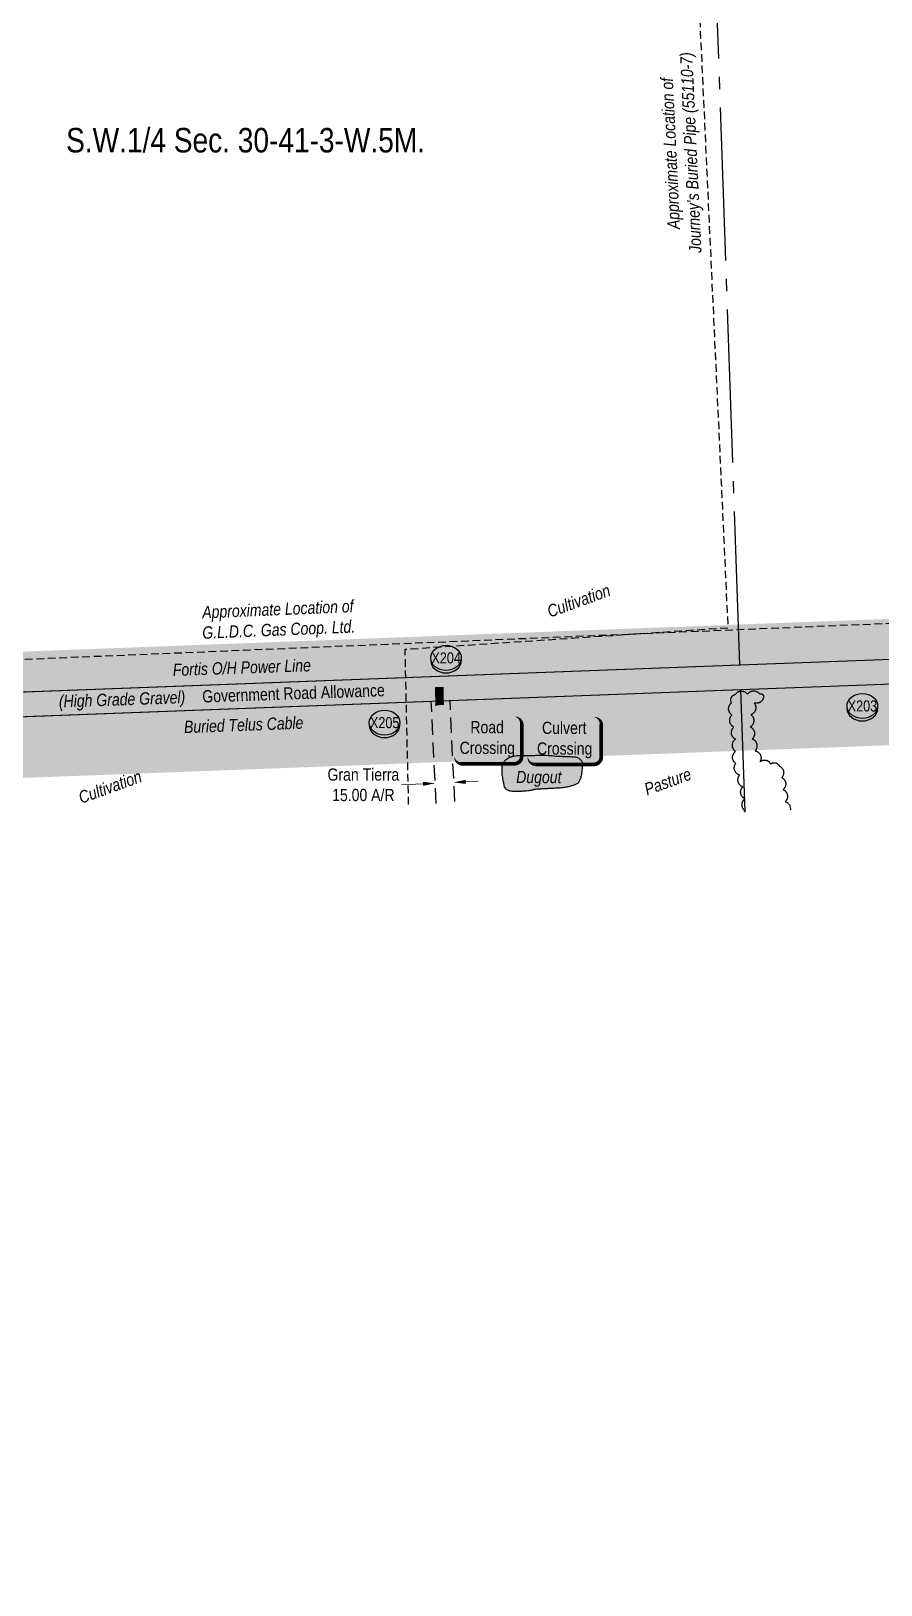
# Model space of a CAD drawing. Extents: x 670596 to 687743, y 5824540 to 5836613.
# Drawn here: x 674233 to 674926, y 5824855 to 5826122 of the extents above; entities that cross this region are included whole.
import ezdxf
from ezdxf.enums import TextEntityAlignment as Align

# ---------------------------------------------------------------- set-up
doc = ezdxf.new("R2010")
doc.units = 0
doc.header["$LTSCALE"] = 5
doc.header["$PDSIZE"] = 0.5
for name, pattern in [('0', [1, 1, 0]), ('foc-ACCESSROAD', [3.75, 2.5, -1.25]), ('foc-QUARTERLINE', [33, 25, -3, 2, -3]), ('UG_PIPE', [1.875, 1.25, -0.625])]:
    doc.linetypes.add(name, pattern=pattern)
doc.layers.get('Defpoints').update_dxf_attribs({"color": 9})
for name, color, linetype in [('AS-PIPE-UG', 44, 'UG_PIPE'), ('AS-POWER', 104, 'foc-POWER'), ('AS-ROADS', 254, 'Continuous'), ('AS-TELEPHONE', 224, 'foc-TEL'), ('AS-TELUS', 224, 'foc-TEL'), ('C-SYMBOL', 7, 'Continuous'), ('CG-NOTES', 7, 'Continuous'), ('F-AR', 190, 'foc-ACCESSROAD'), ('L-QSEC', 8, 'foc-QUARTERLINE'), ('L-ROAD-T', 7, 'Continuous'), ('L-SEC', 7, 'Continuous'), ('P-BUFFER-H 30m', 51, 'Continuous'), ('P-CROSSINGS', 250, 'Continuous'), ('T-BUSH', 110, '0'), ('T-WATER', 160, 'Continuous'), ('T-WATER-H', 133, 'Continuous'), ('T-WATER-T', 170, 'Continuous')]:
    doc.layers.add(name, color=color, linetype=linetype)
doc.layers.add('F-AR-T', color=190, linetype='Continuous', lineweight=9)
doc.layers.add('T-TEXT', color=48, linetype='Continuous', lineweight=18)
doc.layers.add('Leedale_Hutterite_Fresh_P', color=7, linetype='Continuous', plot=False)
doc.layers.add('P-PROPOSED-WL4', color=7, linetype='Continuous', true_color=0x5b5bc8)
doc.styles.add('175L', font='ARIALN.TTF', dxfattribs={"height": 20})
doc.styles.add('80', font='ARIALN.TTF', dxfattribs={"height": 10})
doc.styles.add('80CG', font='ARIALN.TTF', dxfattribs={"height": 10})
doc.styles.add('80L', font='ARIALN.TTF', dxfattribs={"height": 10})
doc.styles.add('80LS', font='ARIALNI.TTF', dxfattribs={"height": 10})
doc.styles.add('Crossing', font='ARIALN.TTF', dxfattribs={"height": 10})
doc.styles.add('foc-LtypeFont', font='ARIALN.TTF', dxfattribs={"height": 7.349999999999999})
doc.linetypes.add('foc-POWER', pattern='A,6,-1,["P",foc-LtypeFont,S=0.2,R=0,X=-0.625,Y=-0.75],-1.239999999999999,4', length=12.24)
doc.linetypes.add('foc-POWER-NOLINE', pattern='A,0,-4,["P",foc-LtypeFont,S=0.2,R=0,X=-0.625,Y=-0.75],-8.24', length=12.24)
doc.linetypes.add('foc-TEL', pattern='A,2,-1,["T",foc-LtypeFont,S=0.2,R=0,X=-0.425,Y=-0.75],-1.239999999999999,8', length=12.24)
doc.linetypes.add('foc-TEL-NOLINE', pattern='A,0,-2,["T",foc-LtypeFont,S=0.2,R=0,X=-0.425,Y=-0.75],-10.24', length=12.24)
doc.dimstyles.new('Compass 5 000', dxfattribs={"dimscale": 5, "dimtxt": 9, "dimasz": 2, "dimexe": 0.2, "dimexo": 0.0625, "dimgap": 0.5, "dimtad": 0, "dimtih": 1, "dimtoh": 1, "dimzin": 0, "dimdsep": 46, "dimtxsty": '80CG', "dimcen": 0.1, "dimse1": 1, "dimse2": 1, "dimclrd": 256, "dimclrt": 256, "dimaunit": 1, "dimadec": 4, "dimazin": 0, "dimtfac": 0.06, "dimtofl": 0, "dimtmove": 0, "dimatfit": 1, "dimfxl": 0.2, "dimtolj": 1, "dimtzin": 0, "dimlwd": -1, "dimarcsym": 0})

# ---------------------------------------------------------------- blocks, each defined once
blk = doc.blocks.new('*U913')
h = blk.add_hatch(color=59)
edge = h.paths.add_edge_path()
edge.add_line((-21.49999999999998, -20), (21.49999999999998, -20))
edge.add_arc((21.49999999999998, -13.99999999999999), 6.000000000000007, 269.9999999999999, 359.9999999999999)
edge.add_line((27.49999999999999, -14), (27.49999999999999, 12.5))
edge.add_arc((21.49999999999998, 12.49999999999999), 6.000000000000007, 6.785183320455494e-14, 90.00000000000007)
edge.add_line((21.49999999999998, 18.5), (-21.49999999999998, 18.5))
edge.add_arc((-21.49999999999998, 12.49999999999999), 6.000000000000007, 89.99999999999993, 179.9999999999999)
edge.add_line((-27.49999999999999, 12.5), (-27.49999999999999, -14))
edge.add_arc((-21.49999999999998, -13.99999999999999), 6.000000000000007, 180, 270.0000000000001)
at = {"color": 1, "flags": 128}
blk.add_lwpolyline([(-38.97462126264854, 31.69500279884, 0, 7.5, 0), (-2.045916148710446e-15, -3.118726811324911e-15, 0, 0, 0)], format="xyseb", dxfattribs=at)
blk.add_lwpolyline([(-21.49999999999998, -20, 3, 3, 0), (21.49999999999998, -20, 3, 3, 0.4142135623730951), (27.49999999999999, -14, 3, 3, 0), (27.49999999999999, 12.5, 3, 0, 0.4142135623730951), (21.49999999999998, 18.5, 0, 0, 0), (-21.49999999999998, 18.5, 0, 0, 0.4142135623730951), (-27.49999999999999, 12.5, 0, 0, 0), (-27.49999999999999, -14, 0, 3, 0.4142135623730951)], format="xyseb", close=True, dxfattribs=at)
at = {"color": 1, "style": '80'}
blk.add_attdef('ENTER_TEXT_001', (-36.68144611186905, -4.993178717598909), '', height=10, dxfattribs=at)
blk = doc.blocks.new('*U487')
h = blk.add_hatch(color=254)
edge = h.paths.add_edge_path()
edge.add_line((-23.99999999999998, -20), (23.99999999999998, -20))
edge.add_arc((23.99999999999998, -14), 6, 270, 360)
edge.add_line((29.99999999999998, -14), (29.99999999999998, 12.5))
edge.add_arc((23.99999999999998, 12.5), 6, 0, 90)
edge.add_line((23.99999999999998, 18.5), (-23.99999999999998, 18.5))
edge.add_arc((-23.99999999999998, 12.5), 6, 90, 180)
edge.add_line((-29.99999999999998, 12.5), (-29.99999999999998, -14))
edge.add_arc((-23.99999999999998, -14), 6, 180, 270)
at = {"color": 160, "flags": 128}
blk.add_lwpolyline([(-23.99999999999998, -20, 3, 3, 0), (23.99999999999998, -20, 3, 3, 0.414213562373095), (29.99999999999998, -14, 3, 3, 0), (29.99999999999998, 12.5, 3, 0, 0.414213562373095), (23.99999999999998, 18.5, 0, 0, 0), (-23.99999999999998, 18.5, 0, 0, 0.414213562373095), (-29.99999999999998, 12.5, 0, 0, 0), (-29.99999999999998, -14, 0, 3, 0.414213562373095)], format="xyseb", close=True, dxfattribs=at)
at = {"color": 160, "style": '80'}
blk.add_attdef('ENTER_TEXT_001', (-26.84515688949523, -4.918144611186903), '', height=10, dxfattribs=at)
blk = doc.blocks.new('*D777')
at = {"layer": 'Defpoints', "color": 0, "transparency": 16777216}
for p in [(674562.6160833843, 5825509.252634093), (674562.6368004298, 5825508.808200223), (674577.5998130848, 5825509.951092585)]:
    blk.add_point(p, dxfattribs=at)
at = {"layer": 'F-AR-T', "transparency": 16777216}
for p, q in [((674552.6476472961, 5825508.342561229), (674535.2721912218, 5825507.5326137)), ((674587.609683264, 5825509.972297709), (674597.5988363975, 5825510.437936705))]:
    blk.add_line(p, q, dxfattribs=at)
for points in [[(674552.5700407971, 5825510.007420085), (674552.7252537953, 5825506.677702374), (674562.6368004298, 5825508.808200223)], [(674587.5320767649, 5825511.637156566), (674587.6872897631, 5825508.307438854), (674577.6205301303, 5825509.506658715)]]:
    blk.add_solid(points, dxfattribs=at)
at = {"layer": 'F-AR-T', "transparency": 16777216, "insert": (674504.0580029543, 5825507.5326137), "char_height": 10, "attachment_point": 5, "style": '80CG'}
blk.add_mtext('\\A1;Gran Tierra\\P15.00 A/R', dxfattribs=at)
blk = doc.blocks.new('xing2')
h = blk.add_hatch(color=50)
h.dxf.hatch_style = 1
edge = h.paths.add_edge_path()
edge.add_ellipse((0, 0), major_axis=(-12.5, 0), ratio=0.8162973455633619, start_angle=0, end_angle=360)
h = blk.add_hatch(color=250)
h.dxf.hatch_style = 1
edge = h.paths.add_edge_path()
edge.add_ellipse((0, -2.047489049626165), major_axis=(-12.5, 0), ratio=0.8162973455633619, start_angle=0, end_angle=180)
edge.add_line((12.5, -2.047489049626165), (12.5, 0))
edge.add_ellipse((0, 0), major_axis=(-12.5, 0), ratio=0.8162973455633619, start_angle=0, end_angle=180, ccw=False)
edge.add_line((-12.5, 0), (-12.5, -2.047489049626165))
at = {"color": 250}
blk.add_ellipse((0, 0), major_axis=(-12.5, 0), ratio=0.8162973455633619, dxfattribs=at)
blk.add_ellipse((0, -2.047489049626165), major_axis=(-12.5, 0), ratio=0.8162973455633619, start_param=0, end_param=3.141592653589793, dxfattribs=at)
at = {"color": 250, "style": 'Crossing'}
blk.add_attdef('CROSSING', text='', height=9, dxfattribs=at).set_placement((0.08916442567715421, 0.0199513138486509), align=Align.MIDDLE_CENTER)
at = {"color": 250, "style": 'Crossing', "flags": 1}
for tag, p in [('OWNER', (0.08916442567715421, -12.49201765665748)), ('DESCRIPTION', (0.08916442567715421, -25.770021277247)), ('LOCATION', (0.08916442567715421, -39.30337514164421)), ('DWG_REF', (0.08916442567715421, -52.83672900604233))]:
    blk.add_attdef(tag, text='', height=9, dxfattribs=at).set_placement(p, align=Align.MIDDLE_CENTER)

msp = doc.modelspace()

# ---------------------------------------------------------------- hatches: boundary and pattern name
at = {"layer": 'P-BUFFER-H 30m'}
h = msp.add_hatch(color=256, dxfattribs=at)
h.dxf.hatch_style = 1
edge = h.paths.add_edge_path()
edge.add_line((677190.8804809288, 5826034.364196857), (676987.8400782319, 5826027.224889108))
edge.add_line((676987.8400782319, 5826027.224889108), (676988.3507168845, 5826011.208282362))
edge.add_arc((676938.3823056491, 5826009.615198222), 49.99380000023535, -120.52104744626439, 1.8260754748254726, ccw=False)
edge.add_line((676912.9927120588, 5825966.548406191), (676909.9340709371, 5825968.351597266))
edge.add_arc((676935.3236645277, 5826011.418389297), 49.99380000083318, 181.8260754748169, 239.4789525533908, ccw=False)
edge.add_line((676885.3552532921, 5826009.825305157), (676883.2220057723, 5826076.736390817))
edge.add_arc((676933.1904170058, 5826078.329474955), 49.9937999983143, 92.0138048504997, 181.8260754727598, ccw=False)
edge.add_line((676931.4336204253, 5826128.292398249), (677186.7816153753, 5826137.270945847))
edge.add_line((677186.7816153753, 5826137.270945847), (677172.574498836, 5826493.956998709))
edge.add_arc((677222.5286888516, 5826495.946717557), 49.99380042781332, 182.2172358071159, 182.2809350214778, ccw=False)
edge.add_line((677172.5723176165, 5826494.012537048), (677161.5759870582, 5826778.027777437))
edge.add_arc((677211.532357861, 5826779.961958033), 49.99379999927343, 133.3220099688192, 182.2172359265373, ccw=False)
edge.add_line((677177.2317179876, 5826816.33290994), (677158.549569825, 5827298.558739234))
edge.add_line((677158.549569825, 5827298.558739234), (677123.3278614666, 5828102.040965809))
edge.add_line((677123.3278614666, 5828102.040965809), (677088.028748123, 5828904.380935578))
edge.add_arc((677137.974234793, 5828906.578297582), 49.99380000040178, 92.09452760875541, 182.5191151791653, ccw=False)
edge.add_line((677136.1470483202, 5828956.53869618), (677941.6879508107, 5828985.999498769))
edge.add_line((677941.6879508107, 5828985.999498769), (678795.3902787333, 5829017.43004334))
edge.add_arc((678838.0138609824, 5828991.303231927), 49.99379999916208, 92.1786548630281, 148.4931142227139, ccw=False)
edge.add_line((678836.1133197733, 5829041.260893816), (679095.9397295007, 5829051.145479688))
edge.add_line((679095.9397295007, 5829051.145479688), (679103.0377456074, 5829053.866932841))
edge.add_arc((679120.93546327, 5829007.186618567), 49.99379999770464, 92.18665993848322, 110.97734287237219, ccw=False)
edge.add_line((679119.0279422487, 5829057.144014434), (679561.0690634183, 5829074.022450952))
edge.add_arc((679566.8769531734, 5829024.367154607), 49.99380000101343, 92.1953972546412, 96.67124038566112, ccw=False)
edge.add_line((679564.9618139244, 5829074.324259008), (680316.8067394629, 5829103.146740815))
edge.add_line((680316.8067394629, 5829103.146740815), (680289.0287524462, 5829852.071255763))
edge.add_line((680289.0287524462, 5829852.071255763), (680264.0539601898, 5830522.758450821))
edge.add_arc((680314.0131344914, 5830524.618811329), 49.99379999675961, 133.2580564013819, 182.1325728501446, ccw=False)
edge.add_line((680279.7531132465, 5830561.028026954), (680276.1957078535, 5830656.553154374))
edge.add_line((680276.1957078535, 5830656.553154374), (680246.2125682475, 5831460.205680083))
edge.add_line((680246.2125682475, 5831460.205680083), (680215.3506607822, 5832284.366377101))
edge.add_arc((680265.3094459989, 5832286.237157142), 49.99379999845644, 92.1486262944868, 182.1445225585416, ccw=False)
edge.add_line((680263.43508773, 5832336.195808237), (681068.8770913476, 5832366.414536078))
edge.add_line((681068.8770913476, 5832366.414536078), (681821.4006106888, 5832394.715976526))
edge.add_line((681821.4006106888, 5832394.715976526), (681805.5984908852, 5832816.244075933))
edge.add_arc((681855.5571990293, 5832818.116913099), 49.99380000031443, 143.1131917431615, 182.1468817975064, ccw=False)
edge.add_line((681815.5710140482, 5832848.124996162), (681834.7319575336, 5832873.657217894))
edge.add_arc((681874.7181425142, 5832843.649134831), 49.99379999989645, 2.145927336964519, 143.1131917428412, ccw=False)
edge.add_line((681924.6768818494, 5832845.521139761), (681941.4012525458, 5832399.193001022))
edge.add_line((681941.4012525458, 5832399.193001022), (682694.7046213544, 5832426.985183655))
edge.add_line((682694.7046213544, 5832426.985183655), (683448.0593631715, 5832454.840189478))
edge.add_line((683448.0593631715, 5832454.840189478), (683412.2190721737, 5833411.236946976))
edge.add_arc((683462.1778053935, 5833413.109115114), 49.9938000001992, 133.5622716260726, 182.1461145137379, ccw=False)
edge.add_line((683427.7249511557, 5833449.335912838), (683406.046508811, 5834013.773954656))
edge.add_line((683406.046508811, 5834013.773954656), (683375.9157095338, 5834817.728394403))
edge.add_line((683375.9157095338, 5834817.728394403), (683345.9769720432, 5835624.469940008))
edge.add_arc((683395.9363817504, 5835626.323968095), 49.99380000002244, 92.2874280629639, 182.1253105176608, ccw=False)
edge.add_line((683393.9410018761, 5835676.277931877), (684197.2898973346, 5835708.36720161))
edge.add_line((684197.2898973346, 5835708.36720161), (684908.4665569164, 5835736.779614375))
edge.add_line((684908.4665569164, 5835736.779614375), (684942.3609480461, 5835811.073273954))
edge.add_arc((684987.8448597557, 5835790.322519415), 49.99379999903799, 65.13145555306909, 155.4764919075257, ccw=False)
edge.add_line((685008.8691414252, 5835835.680645684), (685028.6674978568, 5835826.503762593))
edge.add_arc((685007.6432161885, 5835781.145636323), 49.99379999919473, -16.068914394252715, 65.13145555484948, ccw=False)
edge.add_line((685055.6837318634, 5835767.307685168), (685044.6581673055, 5835729.030789898))
edge.add_line((685044.6581673055, 5835729.030789898), (685314.6884337378, 5835739.386260556))
edge.add_arc((685316.6042525291, 5835689.429182211), 49.99379999981374, 34.222356411706926, 92.19617662151978, ccw=False)
edge.add_line((685357.9421855058, 5835717.545998098), (685598.0179538922, 5835364.581563503))
edge.add_line((685598.0179538922, 5835364.581563503), (685834.7504314238, 5835370.452297323))
edge.add_arc((685835.9898476929, 5835320.473863116), 49.99380000023381, 2.198313207829017, 91.42058810459667, ccw=False)
edge.add_line((685885.9468545618, 5835322.391544829), (685911.1915576167, 5834664.748623219))
edge.add_line((685911.1915576167, 5834664.748623219), (686635.7704043548, 5834691.532356042))
edge.add_line((686635.7704043548, 5834691.532356042), (686625.9926963131, 5834943.667361042))
edge.add_line((686625.9926963131, 5834943.667361042), (686625.6034464774, 5834953.704836996))
edge.add_arc((686675.5596969487, 5834955.642123058), 49.99379999997503, 92.28887452050111, 182.2207976408811, ccw=False)
edge.add_line((686673.563055965, 5835005.596036451), (687058.3659113237, 5835020.97647613))
edge.add_arc((687098.5545669943, 5834991.240101201), 49.99380000066553, 92.51271520238419, 143.5015347609716, ccw=False)
edge.add_line((687096.3627839483, 5835041.185833007), (687099.3595278569, 5835041.317339993))
edge.add_arc((687101.5513109004, 5834991.371608186), 49.99380000256271, 2.5127152038153895, 92.51271519935818, ccw=False)
edge.add_line((687151.4970427067, 5834993.563391233), (687152.4464369555, 5834971.928863783))
edge.add_arc((687102.5007051491, 5834969.737080734), 49.99380000164975, -87.48749154816238, 2.512715205947984, ccw=False)
edge.add_line((687104.6923079671, 5834919.791341019), (687096.4293126514, 5834919.428763471))
edge.add_arc((687094.2377107601, 5834969.37450309), 49.99379986540583, 272.28887346647775, 272.5125073956652, ccw=False)
edge.add_line((687096.2343508195, 5834919.420589795), (686730.5644227695, 5834904.804886732))
edge.add_line((686730.5644227695, 5834904.804886732), (686741.0095050527, 5834635.460490009))
edge.add_arc((686691.05325458, 5834633.523203942), 49.99380000155142, -87.77920235092552, 2.220797646151823, ccw=False)
edge.add_line((686692.9905406494, 5834583.566953469), (686662.1708520589, 5834582.371776638))
edge.add_arc((686660.2335659824, 5834632.328027107), 49.993799998436, 247.18295690103, 272.2207976573724, ccw=False)
edge.add_line((686640.8464810272, 5834586.246349889), (686635.5675002821, 5834588.467277046))
edge.add_line((686635.5675002821, 5834588.467277046), (685862.1137111452, 5834559.876903853))
edge.add_arc((685860.2669739408, 5834609.836583599), 49.99380000099103, 182.1983132067573, 272.1169490162134, ccw=False)
edge.add_line((685810.3099670717, 5834607.918901887), (685785.0407420208, 5835266.200639391))
edge.add_line((685785.0407420208, 5835266.200639391), (685571.6881295895, 5835260.909703347))
edge.add_arc((685570.4487133214, 5835310.888137554), 49.99380000021073, 214.2223564129646, 271.42058810352967, ccw=False)
edge.add_line((685529.1107803453, 5835282.771321665), (685289.297665682, 5835635.349597247))
edge.add_line((685289.297665682, 5835635.349597247), (685002.2255493896, 5835624.340583656))
edge.add_line((685002.2255493896, 5835624.340583656), (684975.4307748425, 5835623.270117534))
edge.add_arc((684973.4350867369, 5835673.224069004), 49.99380000004176, 229.8379582817899, 272.2877815956027, ccw=False)
edge.add_line((684941.1915087594, 5835635.017633451), (684201.4007238897, 5835605.462049946))
edge.add_line((684201.4007238897, 5835605.462049946), (683450.8530729626, 5835575.48189295))
edge.add_line((683450.8530729626, 5835575.48189295), (683478.8314097072, 5834821.566028071))
edge.add_line((683478.8314097072, 5834821.566028071), (683508.9597258829, 5834017.677363908))
edge.add_line((683508.9597258829, 5834017.677363908), (683532.1915619628, 5833412.794458669))
edge.add_arc((683482.2345943314, 5833410.875755069), 49.99379999995887, -46.495354788506916, 2.199485212504726, ccw=False)
edge.add_line((683516.6509952986, 5833374.614324003), (683552.9598423014, 5832405.71416794))
edge.add_arc((683503.0011090818, 5832403.841999803), 49.99380000008286, -87.88247491693062, 2.146114513742873, ccw=False)
edge.add_line((683504.8483485939, 5832353.882338628), (682698.5058997488, 5832324.068132591))
edge.add_line((682698.5058997488, 5832324.068132591), (681892.2713750014, 5832294.323121213))
edge.add_arc((681890.4281704917, 5832344.28293142), 49.99380000310763, 264.0564450952953, 272.1128975843043, ccw=False)
edge.add_arc((681876.3416856104, 5832343.751338695), 49.99379123082461, 272.1539470952598, 280.2658647043726, ccw=False)
edge.add_line((681878.2206829764, 5832293.792870639), (681072.7430562018, 5832263.499894642))
edge.add_line((681072.7430562018, 5832263.499894642), (680320.2486431507, 5832235.267664449))
edge.add_line((680320.2486431507, 5832235.267664449), (680349.1279229098, 5831464.052608143))
edge.add_line((680349.1279229098, 5831464.052608143), (680379.1114616329, 5830660.389395101))
edge.add_line((680379.1114616329, 5830660.389395101), (680384.1821018971, 5830524.230174452))
edge.add_arc((680334.2229329881, 5830522.369669035), 49.99380000044761, -46.742123015459015, 2.132739039330204, ccw=False)
edge.add_line((680368.4828402228, 5830485.960346125), (680391.9449242785, 5829855.896258929))
edge.add_line((680391.9449242785, 5829855.896258929), (680421.6849619369, 5829054.072756211))
edge.add_arc((680371.7255148669, 5829052.219735185), 49.99380000027605, -87.80460273545219, 2.1241555741411275, ccw=False)
edge.add_line((680373.6406541246, 5829002.262630784), (679575.7986518892, 5828971.676820052))
edge.add_arc((679569.97741778, 5829021.330553777), 49.99380000920783, 272.1866600040701, 276.68663828273515, ccw=False)
edge.add_line((679571.8849388589, 5828971.373157901), (679131.7196288949, 5828954.566345371))
edge.add_line((679131.7196288949, 5828954.566345371), (679124.6180614812, 5828951.84353061))
edge.add_arc((679106.7203438181, 5828998.523844884), 49.99379999787134, 272.17865485293623, 290.97734287287045, ccw=False)
edge.add_line((679108.6208850183, 5828948.566182995), (678884.6317231485, 5828940.044954888))
edge.add_arc((678841.9738664721, 5828966.115768113), 49.99380000025629, 272.1084919261836, 328.56835824806956, ccw=False)
edge.add_line((678843.8132294046, 5828916.155816327), (677945.4648178057, 5828883.081549651))
edge.add_line((677945.4648178057, 5828883.081549651), (677193.2629791098, 5828855.571498886))
edge.add_line((677193.2629791098, 5828855.571498886), (677226.2159118258, 5828106.559611387))
edge.add_line((677226.2159118258, 5828106.559611387), (677261.4438908768, 5827302.934352148))
edge.add_arc((677211.4980557177, 5827300.744910261), 49.9938006709377, 2.2186144612774115, 2.5100294866941795, ccw=False)
edge.add_line((677261.4543806409, 5827302.680292831), (677281.716245678, 5826779.678623745))
edge.add_arc((677231.7599214221, 5826777.743241201), 49.99380000313408, -46.67947833548982, 2.2186144610196266, ccw=False)
edge.add_line((677266.0596165219, 5826741.371398317), (677275.4813017863, 5826498.026385084))
edge.add_line((677275.4813017863, 5826498.026385084), (677306.8265570115, 5825711.067586553))
edge.add_line((677306.8265570115, 5825711.067586553), (677315.4714988866, 5825699.600924448))
edge.add_arc((677275.5516906457, 5825669.504596615), 49.99380000570915, 1.9884116911886736, 37.01335822943719, ccw=False)
edge.add_line((677325.5153876417, 5825671.239249744), (677327.4166101103, 5825616.477809747))
edge.add_arc((677277.4529131183, 5825614.743156615), 49.99380000159369, -88.09994367683862, 1.988411694546187, ccw=False)
edge.add_line((677279.1105155938, 5825564.776844037), (677258.016187183, 5825564.077052337))
edge.add_arc((677256.358584709, 5825614.043364914), 49.99380000065875, 181.9899797795944, 271.9000563214632, ccw=False)
edge.add_line((677206.3949352117, 5825612.307344364), (677206.1559706131, 5825619.184880148))
edge.add_line((677206.1559706131, 5825619.184880148), (676448.533593389, 5825593.111541637))
edge.add_line((676448.533593389, 5825593.111541637), (675621.6057719105, 5825565.446610208))
edge.add_line((675621.6057719105, 5825565.446610208), (674813.8111490574, 5825535.401462504))
edge.add_line((674813.8111490574, 5825535.401462504), (674006.0721404072, 5825504.830373805))
edge.add_line((674006.0721404072, 5825504.830373805), (673985.9665052483, 5825504.069421399))
edge.add_arc((673984.0757076475, 5825554.027453082), 49.99380006697655, 271.8479045362655, 272.16748008653553, ccw=False)
edge.add_line((673985.6878290881, 5825504.059652354), (673184.7026517789, 5825478.217304553))
edge.add_line((673184.7026517789, 5825478.217304553), (672384.0685141787, 5825452.35252918))
edge.add_line((672384.0685141787, 5825452.35252918), (672364.0284384795, 5825451.705127283))
edge.add_line((672364.0284384795, 5825451.705127283), (671562.2552382208, 5825423.566951888))
edge.add_line((671562.2552382208, 5825423.566951888), (671405.7156180537, 5825418.102133894))
edge.add_line((671405.7156180537, 5825418.102133894), (671360.4740762493, 5825352.877993526))
edge.add_line((671360.4740762493, 5825352.877993526), (671368.4304930212, 5825306.564644086))
edge.add_line((671368.4304930212, 5825306.564644086), (671377.8639585739, 5825268.224871074))
edge.add_line((671377.8639585739, 5825268.224871074), (671395.7984005411, 5825272.309791232))
edge.add_arc((671406.9011097403, 5825223.564433639), 49.99379999951159, 6.188841273271009, 102.83133203417083, ccw=False)
edge.add_line((671456.6035448087, 5825228.954052057), (671457.8415193033, 5825217.537595057))
edge.add_line((671457.8415193033, 5825217.537595057), (671465.0547432953, 5825159.957371482))
edge.add_line((671465.0547432953, 5825159.957371482), (671491.7121325003, 5825126.618281857))
edge.add_arc((671452.66560341, 5825095.397317675), 49.99380000021132, 1.3091926343059868, 38.64525765748152, ccw=False)
edge.add_line((671502.6463528518, 5825096.539562705), (671503.5232328062, 5825058.170284533))
edge.add_arc((671453.5424833649, 5825057.028039503), 49.99379999983714, -32.60195663096971, 1.3091926343183218, ccw=False)
edge.add_line((671495.658960158, 5825030.091402353), (671398.3099548325, 5824877.882457312))
edge.add_arc((671356.1934780393, 5824904.819094462), 49.99379999988853, 193.7273876631929, 327.3980433691022, ccw=False)
edge.add_arc((671355.0901835654, 5824908.661962905), 49.99381142199702, 147.3980158703505, 198.3106756711487, ccw=False)
edge.add_line((671312.9737100782, 5824935.598626423), (671400.1933682589, 5825071.969944385))
edge.add_line((671400.1933682589, 5825071.969944385), (671400.0947135057, 5825076.286740148))
edge.add_line((671400.0947135057, 5825076.286740148), (671375.283485024, 5825107.316927075))
edge.add_arc((671414.3300141079, 5825138.537891256), 49.9937999940473, 187.1403940578782, 218.6452576603968, ccw=False)
edge.add_line((671364.7239384755, 5825132.323609462), (671361.4009305264, 5825158.849825878))
edge.add_line((671361.4009305264, 5825158.849825878), (671349.9518265205, 5825156.242068364))
edge.add_arc((671338.8491173235, 5825204.987425959), 49.99380000083649, 193.8229906482681, 282.831332031225, ccw=False)
edge.add_line((671290.3032134012, 5825193.042751375), (671268.000625006, 5825283.685598579))
edge.add_arc((671319.4596445936, 5825296.347042568), 52.99380021096017, 189.7479906476479, 193.8229906484293, ccw=False)
edge.add_line((671267.2309690022, 5825287.37440044), (671255.5108952796, 5825355.595546384))
edge.add_arc((671307.739570673, 5825364.568188477), 52.99380000977771, 145.2535906554366, 189.7479906461871, ccw=False)
edge.add_line((671264.1954842594, 5825394.771754126), (671336.2351846354, 5825498.630449963))
edge.add_arc((671377.3142230674, 5825470.136720127), 49.99379999987853, 91.99939063574249, 145.2535906526595, ccw=False)
edge.add_line((671375.56999599, 5825520.100083808), (671558.6523416395, 5825526.491510663))
edge.add_line((671558.6523416395, 5825526.491510663), (672360.4859280474, 5825554.631806166))
edge.add_arc((672362.2393772946, 5825504.668765158), 49.99380012542721, 91.85035024035119, 92.00996624192481, ccw=False)
edge.add_line((672360.6251229485, 5825554.636497085), (672380.7431683653, 5825555.28642947))
edge.add_line((672380.7431683653, 5825555.28642947), (673181.37943923, 5825581.151273713))
edge.add_line((673181.37943923, 5825581.151273713), (673982.2274373757, 5825606.989195724))
edge.add_line((673982.2274373757, 5825606.989195724), (674002.1769675586, 5825607.744286284))
edge.add_line((674002.1769675586, 5825607.744286284), (674809.948702986, 5825638.316602957))
edge.add_line((674809.948702986, 5825638.316602957), (675617.8823731957, 5825668.366912764))
edge.add_arc((675619.7405585845, 5825618.4076575), 49.99380000953518, 91.91611826187881, 92.13007831188071, ccw=False)
edge.add_line((675618.068948932, 5825668.373503441), (676445.0421715702, 5825696.039930785))
edge.add_line((676445.0421715702, 5825696.039930785), (677203.3168126083, 5825722.13574103))
edge.add_line((677203.3168126083, 5825722.13574103), (677190.8804809288, 5826034.364196857))
at = {"layer": 'P-PROPOSED-WL4'}
h = msp.add_hatch(color=256, dxfattribs=at)
h.dxf.hatch_style = 1
h.paths.add_polyline_path([(671375.180389568, 5825467.060400215), (671378.9220372814, 5825467.191021588), (671560.5017887328, 5825473.529992756), (672362.3445975522, 5825501.670611061), (672382.4542885044, 5825502.320261898), (673183.090530456, 5825528.185105211), (673984.0757077652, 5825554.027453013), (674004.1813429255, 5825554.788405418), (674811.9529623858, 5825585.360717704), (675619.8408676338, 5825615.409334957), (676446.8140902722, 5825643.075762304), (677254.3841733725, 5825670.86803558), (677256.3585847087, 5825614.043364907), (677277.4529131198, 5825614.74315661), (677275.5516906512, 5825669.504596611), (677257.4946191716, 5825693.45551962), (677225.526006158, 5826496.064434656), (677214.6457909457, 5826777.080626628), (677231.7599214251, 5826777.743241197), (677211.498056388, 5827300.744910282), (677176.2704251561, 5828104.362249377), (677141.10378636, 5828903.691120306), (677943.6254548731, 5828933.041501428), (678736.317955272, 5828962.225861094), (678736.2596896065, 5828965.225376211), (677943.5151372834, 5828936.039100161), (677137.9742347926, 5828906.578297576), (677173.273695956, 5828104.230407654), (677208.500972243, 5827300.62116475), (677228.6464162258, 5826780.624569818), (677211.5323578618, 5826779.961958027), (677222.5286884201, 5826495.946717634), (677254.5347029013, 5825692.398795607), (677272.5867097859, 5825668.454590279), (677274.3554782164, 5825617.641679216), (677259.2527711317, 5825617.140842062), (677257.2782244002, 5825673.969409478), (676446.7137812529, 5825646.074084852), (675619.7405586146, 5825618.407657505), (674811.8395004676, 5825588.358571334), (674004.067881007, 5825557.786259047), (673983.9789684906, 5825557.025892859), (673182.9936649043, 5825531.18354098), (672382.3574229527, 5825505.31869767), (672362.2393775359, 5825504.668765282), (671560.3965687163, 5825476.528146978), (671377.3142230668, 5825470.136720121)])
at = {"layer": 'T-WATER-H'}
h = msp.add_hatch(color=256, dxfattribs=at)
h.dxf.hatch_style = 1
edge = h.paths.add_edge_path()
edge.add_arc((674620.4621536306, 5825523.170952749), 3.116435109986924, 154.1652261624008, 180.0000000342448, ccw=False)
edge.add_arc((674626.7884445044, 5825520.107966037), 10.14522190597165, 139.9309610197992, 154.1652261310855, ccw=False)
edge.add_arc((674630.1935975245, 5825517.243704329), 14.59483562155027, 132.3798889719988, 139.9309610203414, ccw=False)
edge.add_arc((674626.9376155348, 5825520.811974077), 9.764311042573466, 123.1447528665949, 132.3798889078494, ccw=False)
edge.add_arc((674633.4320862177, 5825510.866465429), 21.64249658214484, 117.4601035953383, 123.14475286591701, ccw=False)
edge.add_arc((674625.6850953833, 5825525.773631014), 4.842512868789782, 105.4252034167998, 117.4601037966992, ccw=False)
edge.add_arc((674631.3645086105, 5825505.190021282), 26.19528140587831, 102.79655437941881, 105.42520340717789, ccw=False)
edge.add_arc((674632.6056155412, 5825499.725747772), 31.79872957651255, 100.41076257682738, 102.7965544018989, ccw=False)
edge.add_arc((674642.1944058067, 5825447.535754575), 84.86227910600861, 98.74098945698921, 100.4107625752448, ccw=False)
edge.add_arc((674629.769548797, 5825528.345869333), 3.102559691275246, 89.99999999785013, 98.74098987372253, ccw=False)
edge.add_line((674629.7695487972, 5825531.448429024), (674633.910825556, 5825531.448429024))
edge.add_line((674633.910825556, 5825531.448429024), (674638.1640257132, 5825531.448429024))
edge.add_arc((674638.1640257132, 5825556.100795954), 24.65236693061888, 270, 271.2445667410201)
edge.add_arc((674598.9385355688, 5827361.629674483), 1830.607286156984, 271.2445669346865, 271.3889916452845)
edge.add_arc((674639.0326719297, 5825708.074188987), 176.565786258803, 271.3889916446446, 271.8740455051409)
edge.add_arc((674658.6253744442, 5825109.273813259), 422.5550395883206, 91.56049928514562, 91.87404469830449, ccw=False)
edge.add_arc((674649.4475191196, 5825446.167499116), 85.53636265993126, 88.24766861131491, 91.5604994205467, ccw=False)
edge.add_arc((674648.170360282, 5825404.421408498), 127.3019850853166, 85.5322473202711, 88.24766853974188, ccw=False)
edge.add_arc((674654.7048471614, 5825488.05168183), 43.41681275823319, 82.03186657178031, 85.53224735568648, ccw=False)
edge.add_arc((674663.302489152, 5825549.474941907), 18.60525046343522, 262.0318666576846, 267.3801775642376)
edge.add_arc((674667.0681857067, 5825631.77369573), 100.9901116418507, 267.380177441389, 268.5321360947233)
edge.add_arc((674667.9064347364, 5825664.486301417), 133.7134554847354, 268.5321363156543, 269.533258233949)
edge.add_arc((674667.4211717976, 5825604.91823753), 74.14341506720477, 269.5332582338799, 270.7746766200625)
edge.add_arc((674668.7875312845, 5825503.867216178), 26.91684346415073, 88.71424921377348, 90.7746765341688, ccw=False)
edge.add_arc((674668.9538218537, 5825511.276232386), 19.50596134926311, 85.69571559195009, 88.71424921350552, ccw=False)
edge.add_arc((674680.324436029, 5825662.34945431), 131.9945642245906, 265.6957152367426, 266.8559847956623)
edge.add_arc((674675.0253235669, 5825565.876647134), 35.37633034918209, 266.8559849693035, 270.5699462152507)
edge.add_arc((674675.5089433347, 5825517.260730538), 13.24199165620826, 84.49777044810043, 90.56994621167019, ccw=False)
edge.add_arc((674676.5385594112, 5825527.949342703), 2.503903405639309, 72.90703388276239, 84.49777046004073, ccw=False)
edge.add_arc((674674.2771710514, 5825520.59537298), 10.1977157238017, 67.17103593581038, 72.90703345801347, ccw=False)
edge.add_arc((674675.0684623681, 5825522.475120145), 8.158208099374683, 59.94666578847068, 67.17103575259699, ccw=False)
edge.add_arc((674671.2210938175, 5825515.825584616), 15.84056239471958, 54.76377084144087, 59.946665929265976, ccw=False)
edge.add_arc((674676.9710079918, 5825523.965675214), 5.874490552317886, 48.03031100178953, 54.763771119807814, ccw=False)
edge.add_arc((674675.3830817394, 5825522.200227326), 8.24900440359863, 42.348972081995214, 48.03031000906191, ccw=False)
edge.add_arc((674678.6298596142, 5825525.159644634), 3.855860042735666, 19.665006080395983, 42.348972075575716, ccw=False)
edge.add_arc((674676.7817797646, 5825524.4992094), 5.818402737694852, 1.2398759613994912, 19.665006139721072, ccw=False)
edge.add_arc((674643.4284187705, 5825523.777332712), 39.17957471269791, -1.6856738149273838, 1.2398759782162756, ccw=False)
edge.add_arc((674650.6719735187, 5825523.564161772), 31.93288393426891, 355.0736996097784, 358.31432619913033, ccw=False)
edge.add_arc((674465.6192590729, 5825539.514347864), 217.6717209073621, 354.4689854501804, 355.0736996093897, ccw=False)
edge.add_arc((674624.4814541877, 5825524.1308634), 58.06643079790173, 353.29815471915083, 354.468985466811, ccw=False)
edge.add_arc((674654.9824808645, 5825520.546820368), 27.35555336333847, 350.21167323096773, 353.2981547199976, ccw=False)
edge.add_arc((674640.8416337473, 5825522.986401965), 41.70529606347665, 347.71206031813887, 350.21167318566376, ccw=False)
edge.add_arc((674671.4762650281, 5825516.313726735), 10.35238186991194, 339.43247040142063, 347.71206039188394, ccw=False)
edge.add_arc((674657.5172417825, 5825521.551552155), 25.26174621243552, 334.1349326078832, 339.43247029260124, ccw=False)
edge.add_arc((674671.7339111518, 5825514.659016712), 9.462355945888426, 327.24856155566255, 334.13493251075795, ccw=False)
edge.add_arc((674676.4031899114, 5825511.655469962), 3.910468230070877, 316.52724706462914, 327.24856157472027, ccw=False)
edge.add_arc((674676.5549808352, 5825511.511562876), 3.701303859463415, 297.3355887848612, 316.5272471167526, ccw=False)
edge.add_arc((674671.5776273715, 5825521.140329262), 14.54045463855032, 287.6865947380335, 297.335588793018, ccw=False)
edge.add_arc((674639.7750374052, 5825620.871568128), 119.2196060211196, 286.3799495586102, 287.6865947383585, ccw=False)
edge.add_arc((674666.3082872899, 5825530.602703386), 25.13198042043567, 283.5338278085365, 286.37994902550923, ccw=False)
edge.add_arc((674641.651601914, 5825633.038719049), 130.4936880688292, 282.79674908182756, 283.5338278085422, ccw=False)
edge.add_arc((674663.2060303087, 5825538.141627598), 33.1794992302855, 281.33496680825203, 282.79674834987486, ccw=False)
edge.add_arc((674662.0798350967, 5825543.75983736), 38.90947275474467, 278.36088555968695, 281.3349669124417, ccw=False)
edge.add_arc((674663.1001073644, 5825536.817778002), 31.89283940068891, 275.0758151087092, 278.3608852790205, ccw=False)
edge.add_arc((674655.884664212, 5825618.052484399), 113.4473619188629, 273.57411617557744, 275.0758152245901, ccw=False)
edge.add_arc((674648.8160282462, 5825731.22103907), 226.8364591935346, 272.51213334183876, 273.5741161024959, ccw=False)
edge.add_arc((674605.5053965471, 5826718.400373271), 1214.965422786618, 272.42389751856405, 272.51213329114967, ccw=False)
edge.add_arc((674664.1980862853, 5825331.857447762), 172.8191844586501, 92.42389196626581, 92.65784998578769)
edge.add_arc((674684.8733243761, 5824886.47724013), 618.6790220984628, 92.65785043623453, 92.7910288433427)
edge.add_arc((674799.8786132925, 5822527.448959709), 2980.508957615742, 92.79102512094205, 92.85170174693185)
edge.add_arc((674657.4596983334, 5825386.536042872), 117.8769350801625, 92.85170181448566, 93.2685379226586)
edge.add_arc((674736.6586144218, 5823999.725931895), 1506.946678547855, 93.26853703654024, 93.38511860120259)
edge.add_arc((674651.8932466009, 5825432.776326764), 71.391523976218, 93.3851186011698, 95.70706777523486)
edge.add_arc((674646.9872892945, 5825481.866406872), 22.05690750807113, 95.70706789437973, 99.88508511969674)
edge.add_arc((674644.2690651491, 5825497.465102656), 6.223144447384828, 99.88508538664567, 107.0252365808784)
edge.add_arc((674638.9679805209, 5825514.776894225), 11.88209307008762, 281.85950319037306, 287.0252354736056, ccw=False)
edge.add_arc((674632.23373895, 5825546.84547832), 44.65012772947198, 278.1252484513534, 281.85950339184507, ccw=False)
edge.add_arc((674633.3736874308, 5825538.861006627), 36.58469093006416, 273.9996918262285, 278.12524863639965, ccw=False)
edge.add_arc((674623.2338848823, 5825683.878147782), 181.955894490057, 273.364304797988, 273.99969182623784, ccw=False)
edge.add_arc((674625.4680822928, 5825645.872407973), 143.8845417888504, 272.6497836851154, 273.36430454270464, ccw=False)
edge.add_arc((674627.041570385, 5825611.873420256), 109.8491626881083, 272.0442655495715, 272.64978386790574, ccw=False)
edge.add_arc((674619.6184765866, 5825819.836476791), 317.9446580855877, 271.6883479141265, 272.04426474384223, ccw=False)
edge.add_arc((674628.2276390542, 5825527.760481305), 25.74180933643489, 267.13931452049235, 271.6883480219269, ccw=False)
edge.add_arc((674628.778537828, 5825538.785090404), 36.78017403539736, 263.33393887856886, 267.1393144396195, ccw=False)
edge.add_arc((674625.2858757345, 5825508.900717369), 6.692395118445705, 255.2649501907978, 263.33393887836405, ccw=False)
edge.add_arc((674626.6371167368, 5825514.038534909), 12.00492947725166, 249.2425298521994, 255.2649503405373, ccw=False)
edge.add_arc((674623.9556114381, 5825506.963606955), 4.438881882346485, 233.6326196572009, 249.2425298557186, ccw=False)
edge.add_arc((674625.161288485, 5825508.600898282), 6.472199375450222, 220.7178387160303, 233.63261974624209, ccw=False)
edge.add_arc((674625.905597461, 5825509.241508292), 7.454226379864497, 207.5671290473528, 220.7178387255164, ccw=False)
edge.add_arc((674622.6835659156, 5825507.559423896), 3.819546861981599, 189.1568330189612, 207.5671288779498, ccw=False)
edge.add_arc((674633.671579111, 5825509.330599118), 14.94939392515605, 185.264054198044, 189.1568329653561, ccw=False)
edge.add_arc((674612.1631438397, 5825507.348931009), 6.650138391877302, 5.264054478250272, 11.10200637821245)
edge.add_arc((674513.4632158324, 5825487.981185763), 107.2323701456089, 11.10200633158028, 11.67300427636833)
edge.add_arc((674656.4356963902, 5825517.519118225), 38.75947774666263, 190.7232493983282, 191.6730053722477, ccw=False)
edge.add_arc((674709.5174967755, 5825527.571338782), 92.78470028453191, 190.1307810830206, 190.7232494359409, ccw=False)
edge.add_arc((675108.1657838775, 5825598.802400189), 497.7468231039947, 189.8749832225024, 190.1307814514837, ccw=False)
edge.add_arc((674702.389988456, 5825528.165741637), 85.86876629448115, 188.1351019906379, 189.8749832279216, ccw=False)
edge.add_arc((674621.2798129515, 5825516.571351485), 3.934094430945885, 179.9999999593089, 188.1351018934506, ccw=False)
edge.add_line((674617.3457185206, 5825516.571351488), (674617.3457185206, 5825518.249217706))
edge.add_line((674617.3457185206, 5825518.249217706), (674617.3457185206, 5825520.598230408))
edge.add_line((674617.3457185206, 5825520.598230408), (674617.3457185206, 5825523.170952748))

# ---------------------------------------------------------------- linework, layer by layer
at = {"layer": 'AS-PIPE-UG', "flags": 128}
for points in [[(674540.9906964542, 5825491.462490006), (674538.1259955239, 5825618.165751936), (674801.7585389916, 5825635.756167674), (674765.4443390903, 5826420.734810019), (675372.8409559123, 5826427.869312596), (675491.9141228393, 5826535.309431802)], [(674010.5512880431, 5826483.001597891), (674009.7923267839, 5826400.297816892), (674046.1806991152, 5826400.879412074), (674066.7978744415, 5825603.334149551), (675286.07710272, 5825654.039526997), (675373.8428690335, 5825726.01158205)]]:
    msp.add_lwpolyline(points, dxfattribs=at)
at = {"layer": 'AS-POWER', "linetype": 'foc-POWER-NOLINE', "flags": 128}
msp.add_lwpolyline([(670674.4916106418, 5825462.790855295), (670738.3018679882, 5825464.959141596), (672361.6389219745, 5825521.77823206), (673182.3582594029, 5825548.29194518), (673983.4269096942, 5825574.13698959), (674811.1920111213, 5825605.466322728), (675619.168337451, 5825635.518091838), (676446.1413511159, 5825663.184512197), (677254.5901379362, 5825691.007035037), (677274.760210908, 5825692.703332156), (677649.5785076999, 5825706.319218892)], dxfattribs=at)
at = {"layer": 'AS-ROADS', "const_width": 7.000000000000004, "flags": 128}
for points in [[(677262.0177399953, 5825677.942826601), (672039.9380978491, 5825500.539277364), (670674.8449997297, 5825453.660833437)], [(674566.2622375299, 5825572.532929108), (674566.0110498504, 5825587.274952246)]]:
    msp.add_lwpolyline(points, dxfattribs=at)
at = {"layer": 'AS-TELEPHONE', "linetype": 'foc-TEL-NOLINE', "flags": 128}
msp.add_lwpolyline([(673984.0757077651, 5825554.027453019), (674811.9529623858, 5825585.360717705), (675619.8408676339, 5825615.409334963), (676446.8140902722, 5825643.075762306), (677254.3841733725, 5825670.868035582), (677275.439126712, 5825672.746807091), (678096.2293489845, 5825702.461988472)], dxfattribs=at)
at = {"layer": 'F-AR', "flags": 128}
msp.add_lwpolyline([(674563.4085750359, 5825492.251651452), (674559.5137122432, 5825575.806468213), (674574.503554366, 5825576.373799527), (674578.4002625813, 5825492.779393707)], dxfattribs=at)
at = {"layer": 'L-QSEC', "flags": 128}
for points in [[(674811.2519211319, 5825605.468555314), (674779.7106485027, 5826510.161088549)], [(674815.4993336004, 5825485.587749252), (674811.9529623858, 5825585.360717705)]]:
    msp.add_lwpolyline(points, dxfattribs=at)
at = {"layer": 'L-SEC', "flags": 128}
for points in [[(674811.2051353385, 5825605.466815157), (675619.0930405866, 5825635.515432415)], [(674811.9529623858, 5825585.360717705), (675619.8408676339, 5825615.409334963)], [(674003.4552057406, 5825574.895328078), (674811.1920111213, 5825605.466322728)], [(674004.1813429255, 5825554.788405425), (674811.9529623858, 5825585.360717705)]]:
    msp.add_lwpolyline(points, dxfattribs=at)
at = {"layer": 'Leedale_Hutterite_Fresh_P', "color": 2}
msp.add_point((674563.3036185423, 5825572.440528446), dxfattribs=at)
at = {"layer": 'T-BUSH', "flags": 128}
msp.add_lwpolyline([(674815.0343056205, 5825485.571379183, -0.04041162051069729), (674815.8784534419, 5825486.077053883, -0.52056705), (674815.3831521836, 5825496.05925028, -0.52056705), (674813.7034820904, 5825505.87931136, -0.52056705), (674811.0687177441, 5825515.517617706, -0.52056705), (674807.8824448481, 5825524.99574654, -0.52056705), (674807.8355559858, 5825534.85130191, -0.52056705), (674807.6637703249, 5825544.808706699, -0.52056705), (674806.3328806371, 5825554.706083365, -0.52056705), (674804.8421469418, 5825564.526115182, -0.52056705), (674804.5612028394, 5825574.50062179, -0.52056705), (674807.4836567718, 5825581.265605696, -0.52056705), (674817.4777199615, 5825581.550374694, -0.52056705), (674827.4774539216, 5825581.623318006, -0.52056705), (674830.5844309621, 5825579.882361409, -0.52056705), (674822.8677216979, 5825574.377062093, -0.52056705), (674820.343719309, 5825564.773455214, -0.52056705), (674819.8040655068, 5825554.852985353, -0.52056705), (674821.3577696247, 5825544.984485853, -0.52056705), (674823.7243556863, 5825535.304523896, -0.52056705), (674827.6668604492, 5825526.324011094, -0.52056705), (674836.3536878151, 5825524.447911377, -0.52056705), (674843.3340424185, 5825522.884863862, -0.52056705), (674845.5235903293, 5825513.558244046, -0.52056705), (674846.6487039278, 5825503.621739658, -0.52056705), (674848.3422487715, 5825493.802129443, -0.3754700840261594), (674852.4347926542, 5825486.887963278, -0.3754700840261594)], format="xyb", dxfattribs=at)
at = {"layer": 'T-WATER', "flags": 128}
msp.add_lwpolyline([(674617.3457185206, 5825523.170952748, -0.1132053744819481), (674617.6571923229, 5825524.52902486, -0.0621886828512444), (674619.0246170758, 5825526.638548796, -0.03295969471136086), (674620.3560486138, 5825528.024792319, -0.04031770712777726), (674621.5989186778, 5825528.987552711, -0.02480904966782632), (674623.4520632699, 5825530.070548335, -0.05256048039250623), (674624.397082936, 5825530.441709293, -0.0114701480842745), (674625.5625195499, 5825530.734681994, -0.01041035670530652), (674626.8594611397, 5825531.000992172, -0.007285888586367431), (674629.2980591357, 5825531.412394098, -0.03815826730128213), (674629.7695487972, 5825531.448429024), (674633.910825556, 5825531.448429024), (674638.1640257132, 5825531.448429024, 0.005430500229433476), (674638.6994770765, 5825531.454244733, 0.0006301717637108937), (674643.3126447767, 5825531.560283842, 0.002116449888897997), (674644.8068026647, 5825531.602842045, -0.001368100807092968), (674647.1181513409, 5825531.672138656, -0.01445595814610571), (674652.0631513447, 5825531.663860472, -0.01184881467033281), (674658.086929859, 5825531.336565412, -0.0152744801670806), (674660.7233862792, 5825531.049319171, 0.02334064585076475), (674662.4520692745, 5825530.889137355, 0.005026410166638333), (674664.4811971779, 5825530.816724005, 0.004368246206061602), (674666.81719283, 5825530.777282537, 0.005416762535840188), (674668.4236089874, 5825530.781599371, -0.008990552408475934), (674669.391510292, 5825530.777282537, -0.0131715992081424), (674670.4178084892, 5825530.72717764, 0.005062674256039), (674673.0850775971, 5825530.553564107, 0.01620663170216347), (674675.3772216167, 5825530.502067042, -0.026501066301977), (674676.7786449025, 5825530.441709293, -0.05061729167644324), (674677.274514176, 5825530.342646454, -0.02503323783063336), (674678.2336966614, 5825529.994272442, -0.03153270544672966), (674679.154141359, 5825529.536535483, -0.02261850201720405), (674680.3602888096, 5825528.763843072, -0.02938871887968815), (674680.8994993493, 5825528.333351359, -0.02479459232012331), (674681.4795545136, 5825527.757123345, -0.09930195735525957), (674682.2608314522, 5825526.457219365, -0.080568451504341), (674682.598820217, 5825524.625109331, -0.01276581247686869), (674682.5910383889, 5825522.624814035, -0.01414084339049939), (674682.4868968186, 5825520.821948837, -0.002638569401164646), (674682.2775375948, 5825518.534156475, -0.005108757327038463), (674682.1511107637, 5825517.354352793, -0.01346813031318854), (674681.9398072886, 5825515.89613742, -0.01090705112465353), (674681.5914779115, 5825514.110483965, -0.03614225127657245), (674681.1687734425, 5825512.676819943, -0.02311898632773125), (674680.2483654118, 5825510.5310331, -0.03005650772120597), (674679.6919931415, 5825509.539923912, -0.04681471466894336), (674679.2410231062, 5825508.965030493, -0.08393569222511982), (674678.2546248343, 5825508.223575569, -0.04212657238760353), (674675.9951652545, 5825507.287164276, -0.005701376909987331), (674673.3956495821, 5825506.490761623, -0.01241918497341019), (674672.1896586907, 5825506.168589727, -0.003216123745432645), (674670.555062294, 5825505.786243223, -0.006378311705412384), (674669.7272804871, 5825505.609298058, -0.01297760643875827), (674667.7375697941, 5825505.263901105, -0.01433480440685103), (674665.9217897833, 5825505.050006388, -0.006552491969830681), (674662.9569326639, 5825504.825778427, -0.004633807108763472), (674658.7584861091, 5825504.602578323, -0.000385001206437407), (674656.8891693307, 5825504.522007675, 0.001020834792632237), (674656.1841845071, 5825504.490723509, 0.0005811004895580072), (674654.7477517128, 5825504.42236897, 0.0002647517318166853), (674651.5951982948, 5825504.267005083, 0.00181879263772941), (674650.738849163, 5825504.221224651, 0.0005086830814966966), (674647.6777841926, 5825504.043286657, 0.01013176120037234), (674644.793895334, 5825503.813985138, 0.01823205895392477), (674643.2007213788, 5825503.595858596, 0.03116487060160364), (674642.4469726909, 5825503.415523304, -0.02254357696962041), (674641.4098994248, 5825503.148430535, -0.01629520303356555), (674638.5444759578, 5825502.6435722, -0.01800308207422531), (674635.9255101662, 5825502.365420439, -0.002772406019931283), (674633.9118682742, 5825502.235839356, -0.003117695486070369), (674632.1200036025, 5825502.141710804, -0.002642078231714452), (674630.9600652452, 5825502.094169296, -0.001552981383917116), (674628.9860691486, 5825502.029847195, -0.01985151019000326), (674626.9429261233, 5825502.050750451, -0.01660560926323483), (674624.5090063348, 5825502.253565622, -0.03522215968428595), (674623.5836676583, 5825502.428419471, -0.02628381673732302), (674622.3824141861, 5825502.812857292, -0.0682166032023659), (674621.3235296048, 5825503.389279384, -0.0564110861120712), (674620.2558061776, 5825504.378859901, -0.05744385525837663), (674619.2976551475, 5825505.791785216, -0.08050330475628244), (674618.912693677, 5825506.951591032, -0.01698708528967715), (674618.7852349574, 5825507.959053833, 0.02547838149027863), (674618.6888310208, 5825508.629457247, 0.002491453694750645), (674618.4778326979, 5825509.677071355, -0.004144115931849298), (674618.3530608253, 5825510.307323468, -0.002585136626822212), (674618.1794189513, 5825511.25091764, -0.001116130792595565), (674617.7934279735, 5825513.439337478, -0.007591809893813448), (674617.3853067239, 5825516.014646685, -0.03551099396910786), (674617.3457185206, 5825516.571351488), (674617.3457185206, 5825518.249217706), (674617.3457185206, 5825520.598230408)], format="xyb", close=True, dxfattribs=at)

# ---------------------------------------------------------------- block references
at = {"layer": 'CG-NOTES'}
ref = msp.add_blockref('*U913', (674605.7664142533, 5825544.690420229), dxfattribs=dict(at, xscale=0.9989580387917653, yscale=0.9989580387917653, zscale=0.9989580387917653, rotation=359.9812632251431))
ref.add_attrib('ENTER_TEXT_001', 'Road', (674591.3764768764, 5825549.585432448), dxfattribs={"layer": '0', "color": 1, "height": 9.989580387917647, "rotation": 359.9812632251431, "style": '80'})
ref.add_attrib('ENTER_TEXT_002', 'Crossing', (674582.6147600465, 5825532.761827597), dxfattribs={"layer": '0', "color": 1, "height": 9.989580387917647, "rotation": 359.9812632251431, "style": '80'})
ref = msp.add_blockref('*U487', (674668.2177400347, 5825544.235785368), dxfattribs=dict(at, xscale=0.999871000025006, yscale=0.999871000025006, zscale=0.999871000025006))
ref.add_attrib('ENTER_TEXT_001', 'Culvert', (674649.8401656174, 5825549.03848543), dxfattribs={"layer": '0', "color": 160, "height": 9.998710000250062, "style": '80'})
ref.add_attrib('ENTER_TEXT_002', 'Crossing', (674645.7445139427, 5825532.196638299), dxfattribs={"layer": '0', "color": 160, "height": 9.998710000250062, "style": '80'})
at = {"layer": 'P-CROSSINGS'}
for p, values in [((674571.4937489711, 5825611.085277863), {'CROSSING': 'X204'}), ((674911.1934926906, 5825571.887024836), {'CROSSING': 'X203'}), ((674521.362891553, 5825558.282741167), {'CROSSING': 'X205'})]:
    msp.add_blockref('xing2', p, dxfattribs=at).add_auto_attribs(values)

# ---------------------------------------------------------------- texts
at = {"layer": 'AS-PIPE-UG', "insert": (674764.3886515115, 5826022.986668706), "char_height": 10.00046958027478, "width": 164.1527283902284, "attachment_point": 5, "rotation": 92.64869374016405, "style": '80CG'}
msp.add_mtext("\\A1;{\\fArial Narrow|b0|i1|c0|p34;Approximate Location of\\PJourney's Buried Pipe (55110-7)}", dxfattribs=at)
at = {"layer": 'AS-PIPE-UG', "insert": (674434.7018353185, 5825641.052348467), "char_height": 10.00046958027478, "attachment_point": 5, "rotation": 2.381350405255488, "style": '80CG'}
msp.add_mtext('\\A1;{\\fArial Narrow|b0|i1|c0|p34;Approximate Location of\\PG.L.D.C. Gas Coop. Ltd.}', dxfattribs=at)
at = {"layer": 'AS-POWER', "linetype": 'ByBlock', "insert": (674404.8700199861, 5825603.161961013), "char_height": 10.00046958027478, "width": 112.5063742345257, "attachment_point": 5, "rotation": 1.99939065111126, "style": '80CG'}
msp.add_mtext('\\A1;{\\fArial Narrow|b0|i1|c0|p34;Fortis O/H Power Line}', dxfattribs=at)
at = {"layer": 'AS-TELUS', "linetype": 'foc-TEL-NOLINE', "insert": (674406.3786225708, 5825556.438106272), "char_height": 10.00046958027478, "width": 112.5063742345257, "attachment_point": 5, "rotation": 2.1674799526821538, "style": '80CG'}
msp.add_mtext('\\A1;{\\fArial Narrow|b0|i1|c0|p34;Buried Telus Cable}', dxfattribs=at)
at = {"layer": 'C-SYMBOL', "color": 3, "style": '175L'}
msp.add_text('S.W.1/4 Sec. 30-41-3-W.5M.', height=20, dxfattribs=at).set_placement((674407.9462578259, 5826017.437496129), align=Align.BOTTOM_CENTER)
at = {"layer": 'L-ROAD-T', "style": '80L'}
msp.add_text('Government Road Allowance', height=10, rotation=1.999390661658235, dxfattribs=at).set_placement((674447.0506005299, 5825582.254096542), align=Align.MIDDLE_CENTER)
at = {"layer": 'T-TEXT', "style": '80LS'}
for s, rotation, p in [('Cultivation', 20.00000000000049, (674679.7582735077, 5825657.707050956)), ('(High Grade Gravel)', 1.999390661658235, (674307.1358327925, 5825577.369655015)), ('Pasture', 20.00000000000049, (674752.426702384, 5825510.21736023)), ('Cultivation', 20.00000000000049, (674297.3664687253, 5825505.856505579))]:
    msp.add_text(s, height=10, rotation=rotation, dxfattribs=at).set_placement(p, align=Align.MIDDLE_CENTER)
at = {"layer": 'T-WATER-T', "insert": (674628.7624919704, 5825518.922948704), "char_height": 10, "attachment_point": 1, "style": '175L'}
msp.add_mtext_dynamic_manual_height_columns('{\\fArial Narrow|b0|i1|c0|p34;Dugout}', width=37.4806275579809, gutter_width=100, heights=[0], dxfattribs=at)

# ---------------------------------------------------------------- dimensions: what is measured, and where the dimension line sits
at = {"layer": 'F-AR-T'}
dim = msp.add_linear_dim(base=(674562.6368004298, 5825508.808200223), p1=(674577.5998130848, 5825509.951092584), p2=(674562.6160833844, 5825509.252634092), angle=182.66887995237593, text='Gran Tierra\\P15.00 A/R', dimstyle='Compass 5 000', dxfattribs=at)
dim.commit()
dim.dimension.update_dxf_attribs({"geometry": '*D777', "text_midpoint": (674504.0580029543, 5825507.5326137), "dimtype": 161})

doc.saveas('drawing.dxf')
